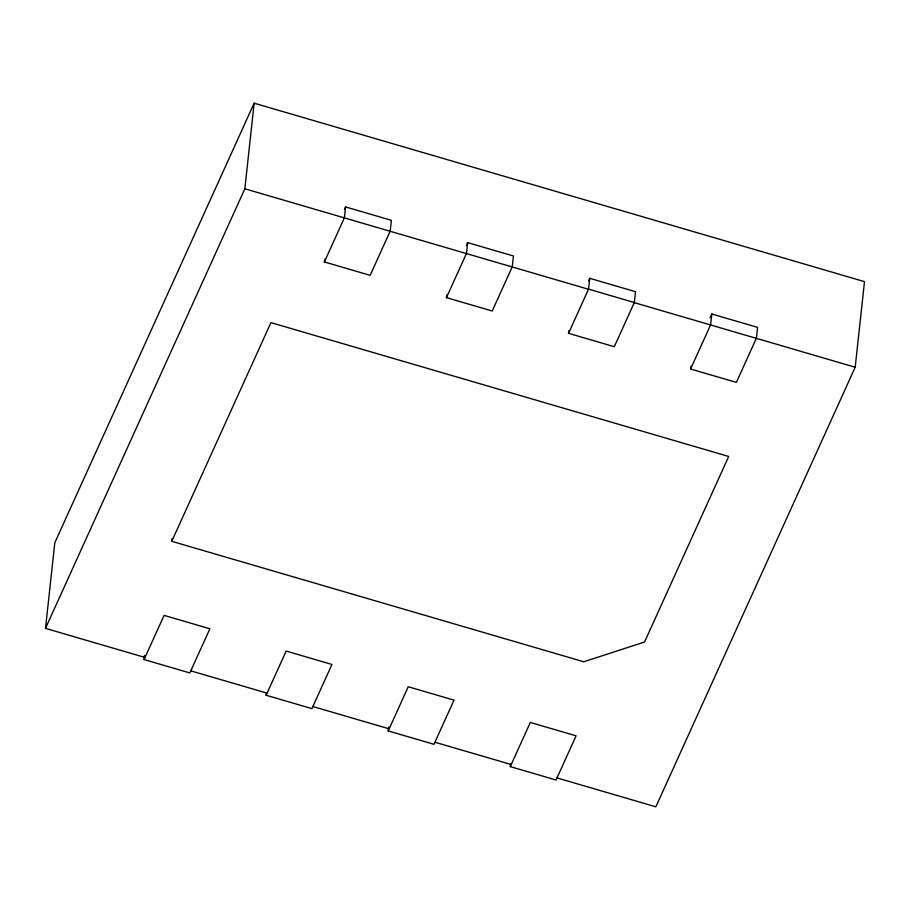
<?xml version="1.0" encoding="UTF-8"?>
<svg xmlns="http://www.w3.org/2000/svg" width="910" height="910" viewBox="0 0 910 910"><rect width="100%" height="100%" fill="white"/><g stroke="black" fill="none" stroke-linecap="round" stroke-linejoin="round"><path stroke-width="1.36" d="M144.952 657.441L45.5 628.366L54.805 542.758L254.14 103.183L864.5 281.634L855.195 367.242L655.86 806.817L556.397 777.743M144.064 659.557L164.096 615.376L209.88 628.753L189.837 672.934L144.064 659.557L144.508 655.484M171.762 541.313L270.93 322.629L728.705 456.467L644.553 642.016L583.754 661.763L171.762 541.313L172.058 538.595M45.5 628.366L244.847 188.791L254.14 103.183M266.141 695.24L286.172 651.059L331.945 664.448L311.914 708.628L266.141 695.24L266.425 692.533M344.446 209.448L345.584 206.934L391.368 220.311L390.185 231.151L370.154 275.332L324.37 261.943L324.665 259.236M345.584 206.934L344.412 217.763L324.37 261.943M388.206 730.935L408.237 686.754L454.022 700.143L433.979 744.312L388.206 730.935L388.65 726.874M466.512 245.143L467.66 242.617L513.433 256.006L512.262 266.835L492.219 311.015L446.446 297.638L446.742 294.92M467.66 242.617L466.477 253.458L446.446 297.638M510.283 766.618L530.314 722.449L576.087 735.826L556.055 780.006L510.283 766.618L510.578 763.911M588.588 280.837L589.726 278.312L635.51 291.689L634.327 302.529L614.295 346.71L568.523 333.322L568.807 330.614M568.523 333.322L588.554 289.141L589.726 278.312M710.084 317.783L711.802 313.995L757.575 327.384L756.403 338.224L736.372 382.393L690.588 369.016L690.883 366.309M711.802 313.995L710.619 324.836L690.588 369.016M244.847 188.791L588.167 289.164M588.554 289.141L634.327 302.529M634.486 302.712L855.195 367.242M191.282 670.988L267.574 693.295M312.528 706.433L388.832 728.739M435.151 742.287L511.443 764.593"/></g></svg>
